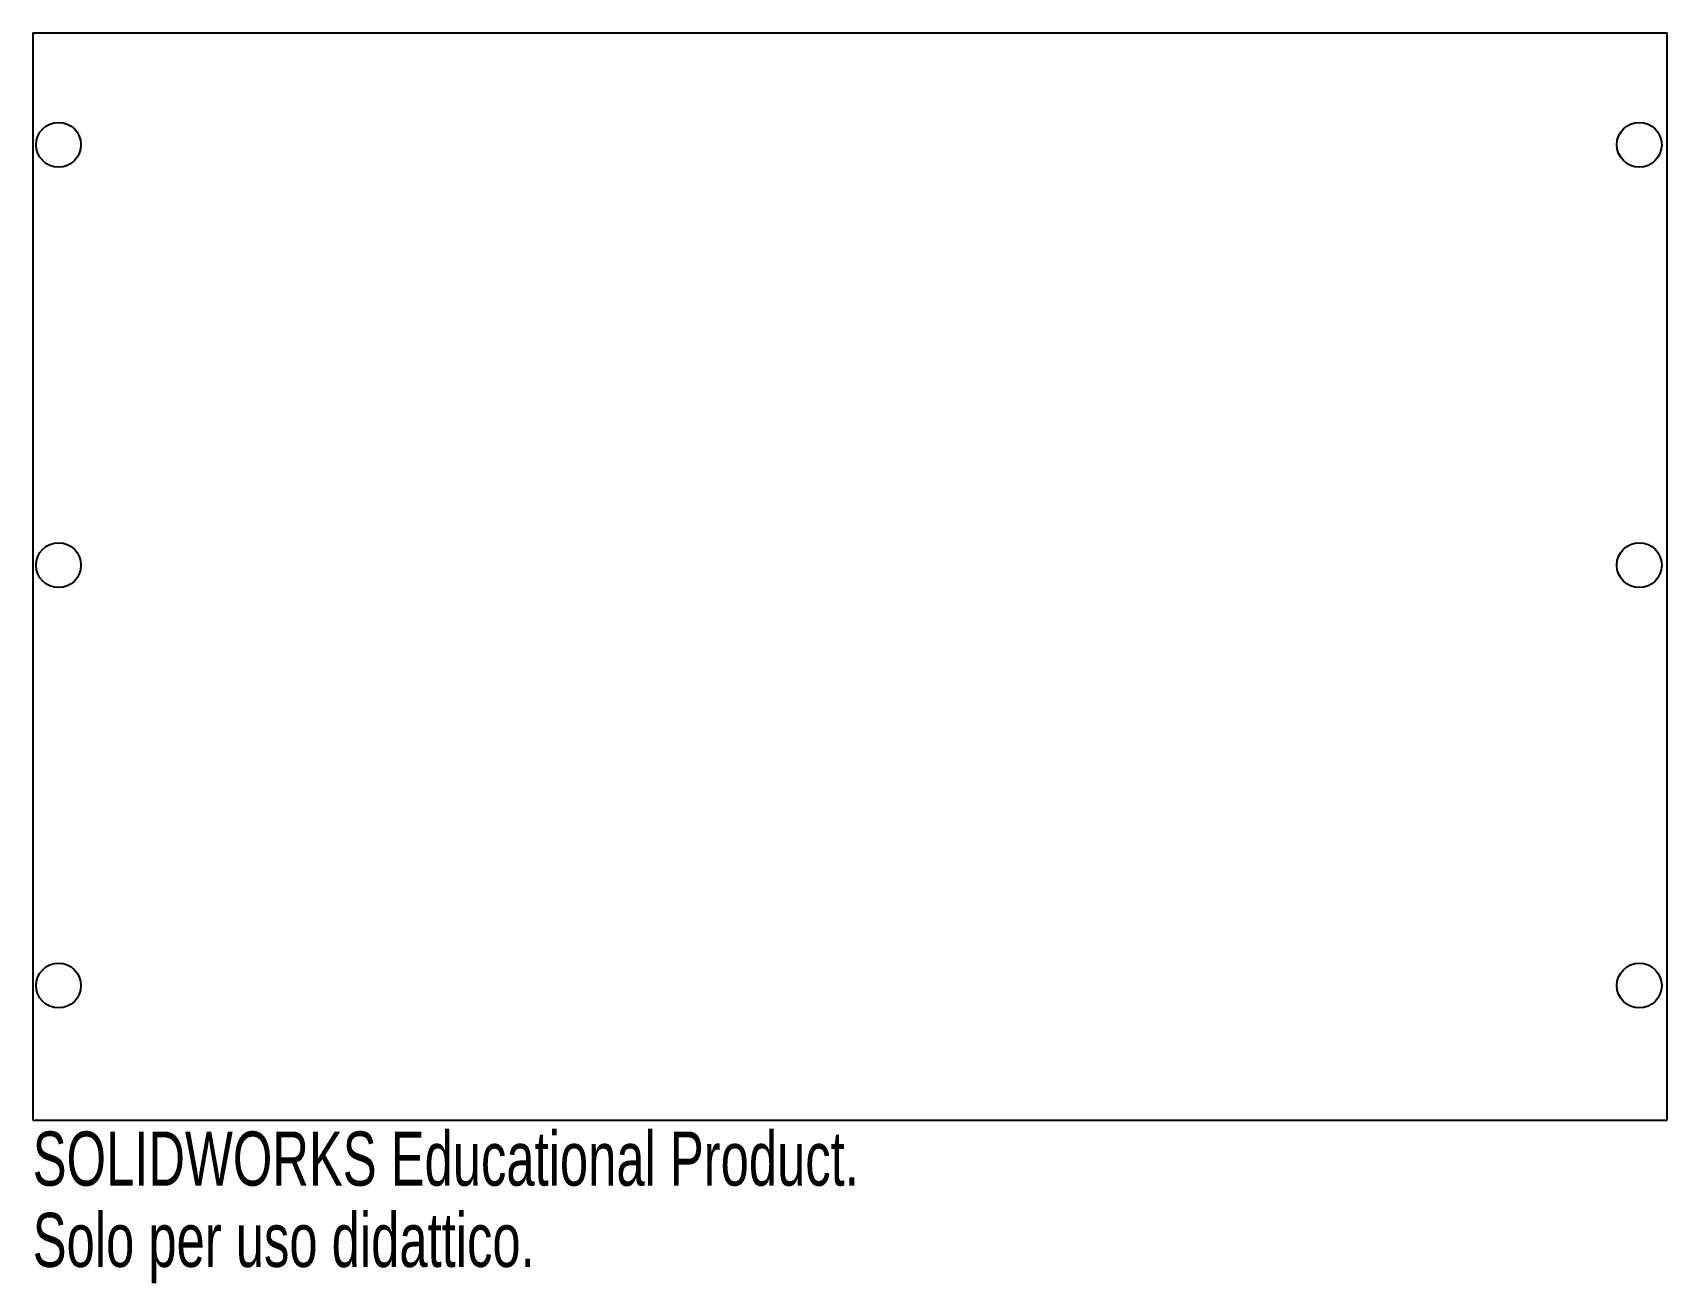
# Model space of a CAD drawing. Header units: millimetres. Extents: x 72 to 218, y -12 to 100.
import ezdxf

# ---------------------------------------------------------------- set-up
doc = ezdxf.new("R2010")
doc.units = ezdxf.units.MM
doc.styles.add('SLDTEXTSTYLE0', font='TXT', dxfattribs={"width": 0.7})

msp = doc.modelspace()

# ---------------------------------------------------------------- linework, layer by layer
at = {"color": 7, "linetype": 'Continuous', "lineweight": 25}
for p, q in [((72.05, 100), (72.05, 3)), ((72.05, 100), (217.84, 100)), ((217.84, 3), (217.84, 100)), ((72.05, 3), (217.84, 3))]:
    msp.add_line(p, q, dxfattribs=at)
for centre in [(74.35, 90), (215.34, 90), (74.35, 52.5), (215.34, 52.5), (74.35, 15), (215.34, 15)]:
    msp.add_circle(centre, 2, dxfattribs=at)

# ---------------------------------------------------------------- texts
at = {"color": 7, "linetype": 'Continuous', "char_height": 4.8336, "attachment_point": 1, "style": 'SLDTEXTSTYLE0'}
for s, insert in [('SOLIDWORKS Educational Product.', (72.05, 1.98)), ('Solo per uso didattico.', (72.05, -5.27))]:
    msp.add_mtext(s, dxfattribs=dict(at, insert=insert))

doc.saveas('drawing.dxf')
